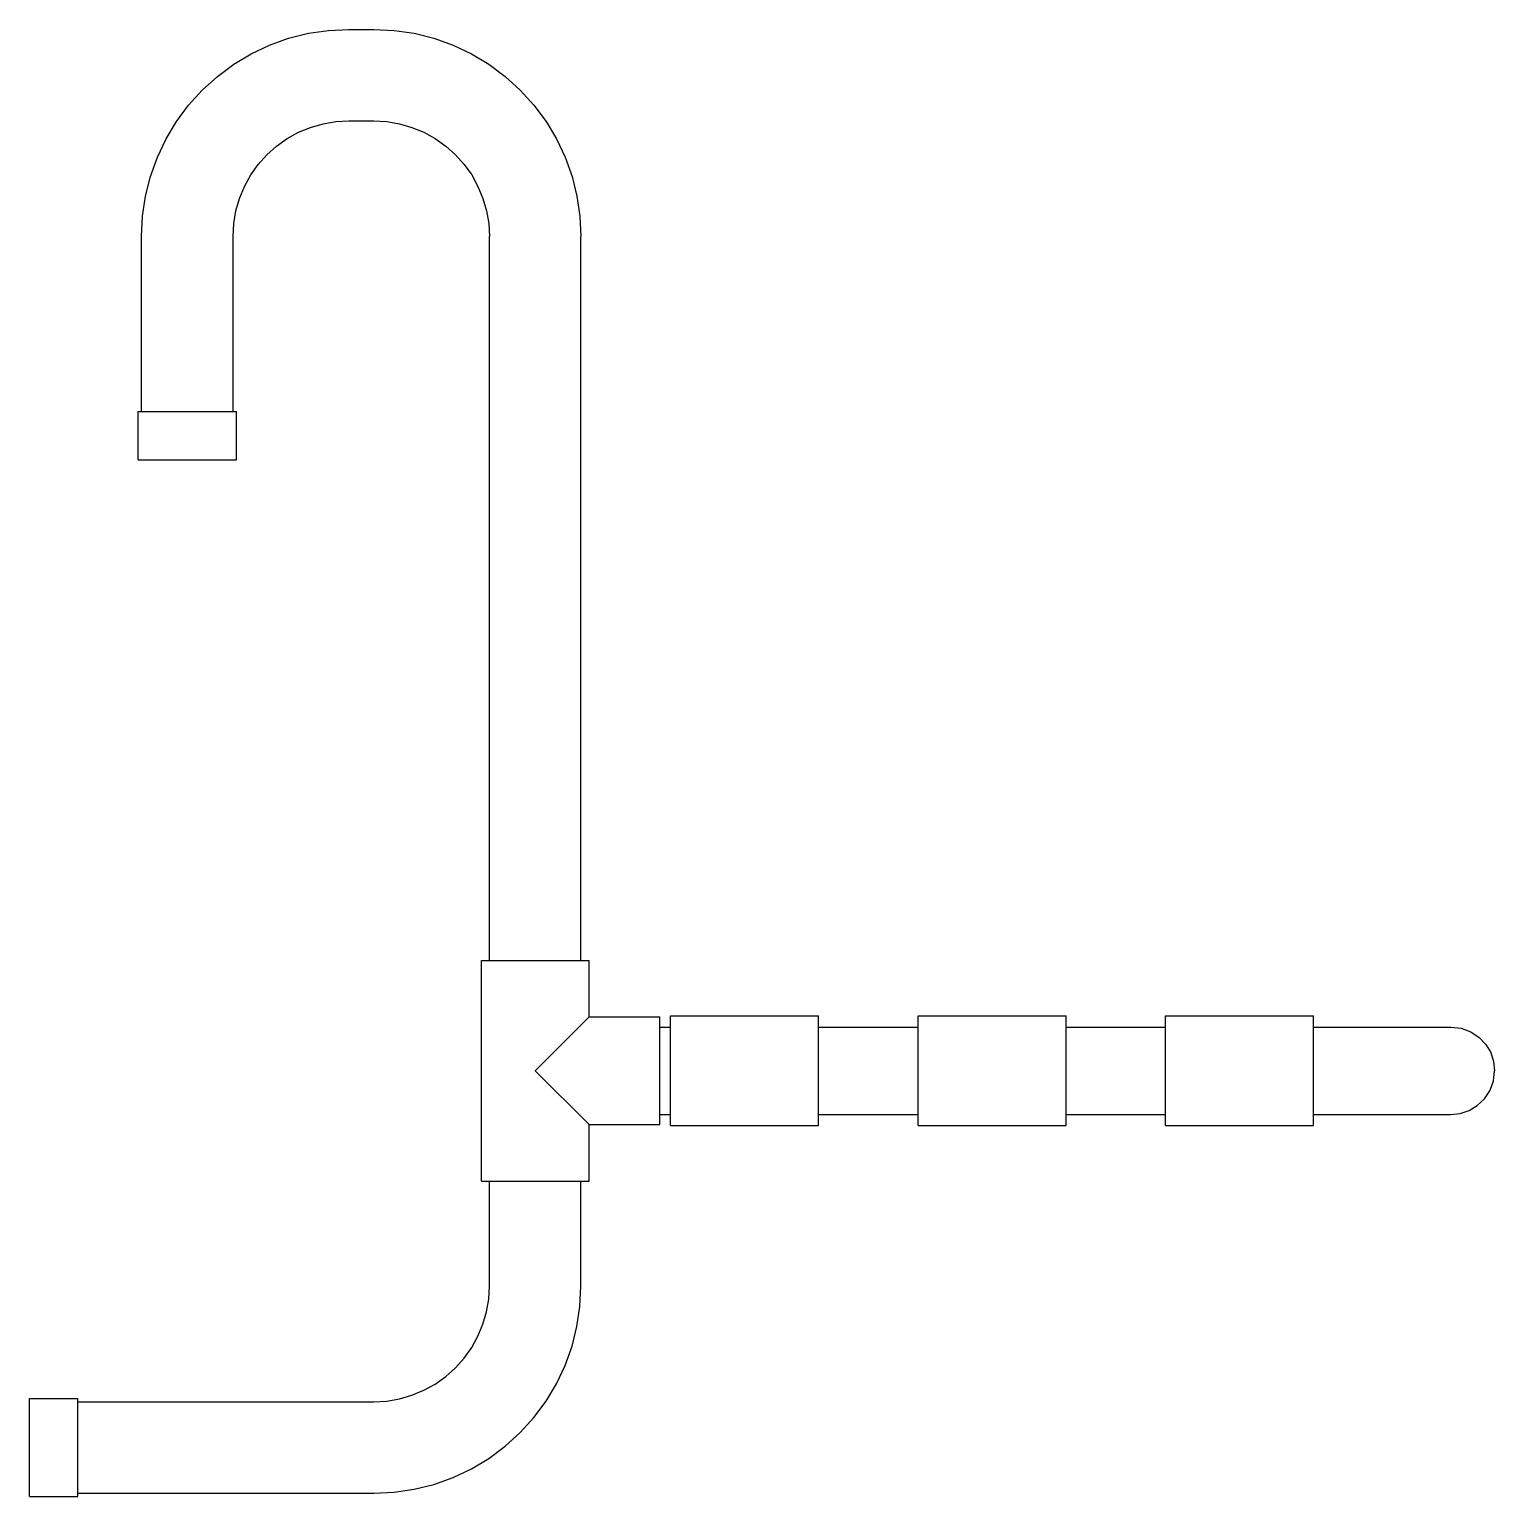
# Model space of a CAD drawing. Extents: x 61.751 to 62.295, y 0.624 to 1.168.
import ezdxf

# ---------------------------------------------------------------- set-up
doc = ezdxf.new("R2010")
doc.units = 0
doc.header["$LTSCALE"] = 0.372743
doc.header["$MEASUREMENT"] = 0
doc.linetypes.add('CONTINU', pattern=[0])
doc.layers.get('0').update_dxf_attribs({"linetype": 'CONTINUOUS'})

msp = doc.modelspace()

# ---------------------------------------------------------------- linework, layer by layer
at = {"linetype": 'CONTINU'}
for points in [[(61.84019, 1.16259), (61.84729, 1.16513)], [(61.84729, 1.16513), (61.85461, 1.16696)], [(61.85461, 1.16696), (61.86207, 1.16807)], [(61.86207, 1.16807), (61.86961, 1.16844)], [(61.86961, 1.16844), (61.87885, 1.16844)], [(61.87885, 1.16844), (61.88639, 1.16807)], [(61.88639, 1.16807), (61.89385, 1.16696)], [(61.89385, 1.16696), (61.90117, 1.16513)], [(61.90117, 1.16513), (61.90827, 1.16259)], [(61.83337, 1.15936), (61.84019, 1.16259)], [(61.90827, 1.16259), (61.91509, 1.15936)], [(61.82084, 1.15099), (61.8269, 1.15548)], [(61.8269, 1.15548), (61.83337, 1.15936)], [(61.91509, 1.15936), (61.92156, 1.15548)], [(61.92156, 1.15548), (61.92762, 1.15099)], [(61.81525, 1.14592), (61.82084, 1.15099)], [(61.92762, 1.15099), (61.93321, 1.14592)], [(61.81018, 1.14033), (61.81525, 1.14592)], [(61.93321, 1.14592), (61.93828, 1.14033)], [(61.80569, 1.13427), (61.81018, 1.14033)], [(61.93828, 1.14033), (61.94277, 1.13427)], [(61.80181, 1.1278), (61.80569, 1.13427)], [(61.85543, 1.13208), (61.86006, 1.13342)], [(61.86006, 1.13342), (61.8648, 1.13422)], [(61.8648, 1.13422), (61.86961, 1.13449)], [(61.86961, 1.13449), (61.87885, 1.13449)], [(61.87885, 1.13449), (61.88366, 1.13422)], [(61.88366, 1.13422), (61.88841, 1.13342)], [(61.88841, 1.13342), (61.89303, 1.13208)], [(61.94277, 1.13427), (61.94665, 1.1278)], [(61.79858, 1.12098), (61.80181, 1.1278)], [(61.84284, 1.12513), (61.84677, 1.12791)], [(61.84677, 1.12791), (61.85098, 1.13024)], [(61.85098, 1.13024), (61.85543, 1.13208)], [(61.89303, 1.13208), (61.89748, 1.13024)], [(61.89748, 1.13024), (61.90169, 1.12791)], [(61.90169, 1.12791), (61.90562, 1.12513)], [(61.94665, 1.1278), (61.94988, 1.12098)], [(61.83604, 1.11833), (61.83925, 1.12192)], [(61.83925, 1.12192), (61.84284, 1.12513)], [(61.90562, 1.12513), (61.90921, 1.12192)], [(61.90921, 1.12192), (61.91242, 1.11833)], [(61.79604, 1.11388), (61.79858, 1.12098)], [(61.83326, 1.1144), (61.83604, 1.11833)], [(61.91242, 1.11833), (61.9152, 1.1144)], [(61.94988, 1.12098), (61.95242, 1.11388)], [(61.79421, 1.10656), (61.79604, 1.11388)], [(61.83093, 1.11019), (61.83326, 1.1144)], [(61.9152, 1.1144), (61.91753, 1.11019)], [(61.95242, 1.11388), (61.95425, 1.10656)], [(61.7931, 1.0991), (61.79421, 1.10656)], [(61.82775, 1.10111), (61.82909, 1.10574)], [(61.82909, 1.10574), (61.83093, 1.11019)], [(61.91753, 1.11019), (61.91937, 1.10574)], [(61.91937, 1.10574), (61.92071, 1.10111)], [(61.95425, 1.10656), (61.95536, 1.0991)], [(61.82695, 1.09637), (61.82775, 1.10111)], [(61.92071, 1.10111), (61.92151, 1.09637)], [(61.79273, 1.09156), (61.7931, 1.0991)], [(61.82668, 1.09156), (61.82695, 1.09637)], [(61.92151, 1.09637), (61.92178, 1.09156)], [(61.95536, 1.0991), (61.95573, 1.09156)], [(61.79273, 1.02666), (61.79273, 1.09156)], [(61.82668, 1.02666), (61.82668, 1.09156)], [(61.92178, 0.82299), (61.92178, 1.09156)], [(61.95573, 0.82299), (61.95573, 1.09156)], [(61.79148, 1.02666), (61.82792, 1.02666)], [(61.79148, 1.00869), (61.79148, 1.02666)], [(61.82792, 1.00869), (61.82792, 1.02666)], [(61.79148, 1.00869), (61.82792, 1.00869)], [(61.91879, 0.82299), (61.95873, 0.82299)], [(61.91879, 0.74112), (61.91879, 0.82299)], [(61.95873, 0.80202), (61.95873, 0.82299)], [(61.93876, 0.78205), (61.95873, 0.80202)], [(61.95873, 0.80202), (61.98493, 0.80202)], [(61.98493, 0.76208), (61.98493, 0.80202)], [(61.98892, 0.80242), (62.04383, 0.80242)], [(61.98892, 0.76172), (61.98892, 0.80242)], [(62.04383, 0.76172), (62.04383, 0.80242)], [(62.08077, 0.80242), (62.13569, 0.80242)], [(62.08077, 0.76172), (62.08077, 0.80242)], [(62.13569, 0.76172), (62.13569, 0.80242)], [(62.17263, 0.80242), (62.22754, 0.80242)], [(62.17263, 0.76172), (62.17263, 0.80242)], [(62.22754, 0.76172), (62.22754, 0.80242)], [(61.98493, 0.79827), (61.98892, 0.79827)], [(62.04383, 0.79827), (62.08077, 0.79827)], [(62.13569, 0.79827), (62.17263, 0.79827)], [(62.22754, 0.79827), (62.27846, 0.79827)], [(62.27846, 0.79827), (62.28231, 0.79781)], [(62.28231, 0.79781), (62.28584, 0.7965)], [(62.28584, 0.7965), (62.28891, 0.79446)], [(62.28891, 0.79446), (62.29139, 0.79185)], [(62.29139, 0.79185), (62.29322, 0.7888)], [(62.29322, 0.7888), (62.29432, 0.78548)], [(62.29432, 0.78548), (62.29469, 0.78205)], [(61.93876, 0.78205), (61.95873, 0.76208)], [(62.29422, 0.77821), (62.29469, 0.78205)], [(62.29087, 0.7716), (62.29291, 0.77467)], [(62.29291, 0.77467), (62.29422, 0.77821)], [(62.28521, 0.7673), (62.28826, 0.76912)], [(62.28826, 0.76912), (62.29087, 0.7716)], [(61.98493, 0.76583), (61.98892, 0.76583)], [(62.04383, 0.76583), (62.08077, 0.76583)], [(62.13569, 0.76583), (62.17263, 0.76583)], [(62.22754, 0.76583), (62.27846, 0.76583)], [(62.27846, 0.76583), (62.28189, 0.76619)], [(62.28189, 0.76619), (62.28521, 0.7673)], [(61.95873, 0.76208), (61.98493, 0.76208)], [(61.95873, 0.74112), (61.95873, 0.76208)], [(61.98892, 0.76172), (62.04383, 0.76172)], [(62.08077, 0.76172), (62.13569, 0.76172)], [(62.17263, 0.76172), (62.22754, 0.76172)], [(61.91879, 0.74112), (61.95873, 0.74112)], [(61.92178, 0.70218), (61.92178, 0.74112)], [(61.95573, 0.70218), (61.95573, 0.74112)], [(61.92071, 0.69262), (61.92151, 0.69737)], [(61.92151, 0.69737), (61.92178, 0.70218)], [(61.95536, 0.69464), (61.95573, 0.70218)], [(61.91937, 0.688), (61.92071, 0.69262)], [(61.95425, 0.68718), (61.95536, 0.69464)], [(61.91753, 0.68355), (61.91937, 0.688)], [(61.95242, 0.67986), (61.95425, 0.68718)], [(61.9152, 0.67934), (61.91753, 0.68355)], [(61.90921, 0.67182), (61.91242, 0.67541)], [(61.91242, 0.67541), (61.9152, 0.67934)], [(61.94988, 0.67276), (61.95242, 0.67986)], [(61.90562, 0.66861), (61.90921, 0.67182)], [(61.94665, 0.66594), (61.94988, 0.67276)], [(61.89748, 0.6635), (61.90169, 0.66583)], [(61.90169, 0.66583), (61.90562, 0.66861)], [(61.94277, 0.65947), (61.94665, 0.66594)], [(61.7511, 0.66049), (61.76907, 0.66049)], [(61.7511, 0.62405), (61.7511, 0.66049)], [(61.76907, 0.62405), (61.76907, 0.66049)], [(61.76907, 0.65925), (61.87885, 0.65925)], [(61.87885, 0.65925), (61.88366, 0.65952)], [(61.88366, 0.65952), (61.88841, 0.66032)], [(61.88841, 0.66032), (61.89303, 0.66165)], [(61.89303, 0.66165), (61.89748, 0.6635)], [(61.93828, 0.65341), (61.94277, 0.65947)], [(61.93321, 0.64782), (61.93828, 0.65341)], [(61.92156, 0.63826), (61.92762, 0.64275)], [(61.92762, 0.64275), (61.93321, 0.64782)], [(61.91509, 0.63438), (61.92156, 0.63826)], [(61.90827, 0.63115), (61.91509, 0.63438)], [(61.88639, 0.62567), (61.89385, 0.62678)], [(61.89385, 0.62678), (61.90117, 0.62861)], [(61.90117, 0.62861), (61.90827, 0.63115)], [(61.7511, 0.62405), (61.76907, 0.62405)], [(61.76907, 0.6253), (61.87885, 0.6253)], [(61.87885, 0.6253), (61.88639, 0.62567)]]:
    msp.add_lwpolyline(points, dxfattribs=at)

doc.saveas('drawing.dxf')
